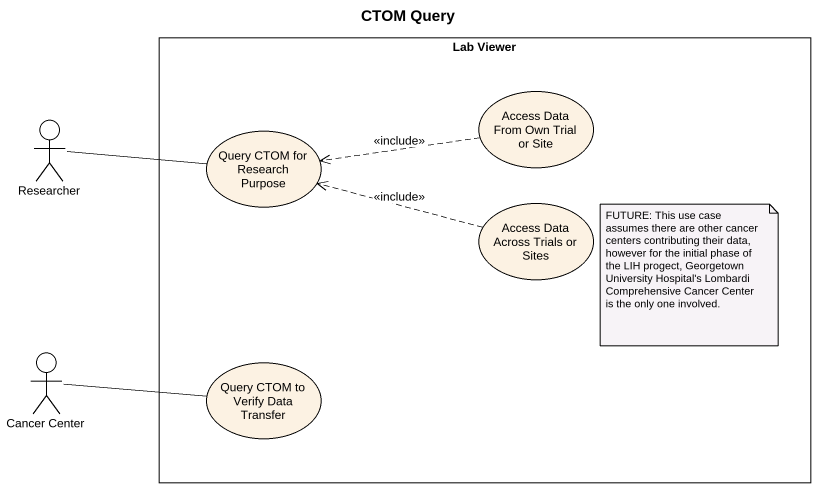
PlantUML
@startuml
title CTOM Query
rectangle "Lab Viewer" as Lab_Viewer {
  usecase "Access Data From Own Trial or Site" as Access_Data_From_Own_Trial
  usecase "Query CTOM for Research Purpose" as Query_CTOM_for_Research
  usecase "Access Data Across Trials or Sites" as Access_Data_Across_Trials
  usecase "Query CTOM to Verify Data Transfer" as Query_CTOM_to_Verify_Data
}
actor Researcher
actor "Cancer Center" as Cancer_Center
Researcher -right- Query_CTOM_for_Research
Access_Data_From_Own_Trial .left.> Query_CTOM_for_Research : <<include>>
Access_Data_Across_Trials .left.> Query_CTOM_for_Research : <<include>>
Cancer_Center -right- Query_CTOM_to_Verify_Data
note as N1
  FUTURE: This use case assumes there are other cancer centers contributing their data, however for the initial phase of the LIH progect, Georgetown University Hospital's Lombardi Comprehensive Cancer Center is the only one involved.
end note
@enduml
